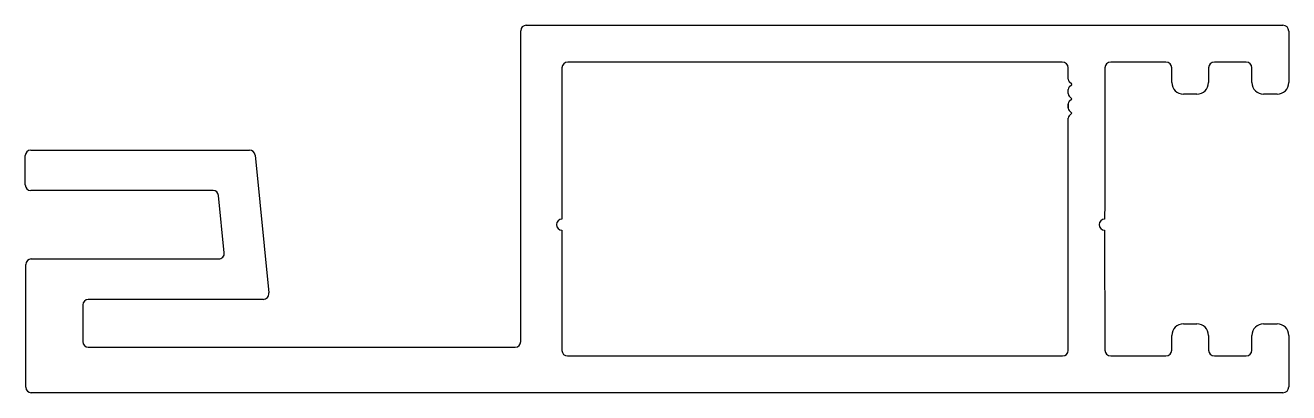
# Model space of a CAD drawing. Extents: x -46.7 to 40.6, y 5.6 to 31.
import ezdxf

# ---------------------------------------------------------------- set-up
doc = ezdxf.new("R2010")
doc.units = 0
doc.layers.add('8', color=7, linetype='CONTINUOUS')

msp = doc.modelspace()

# ---------------------------------------------------------------- linework, layer by layer
at = {"layer": '8', "color": 7, "linetype": 'CONTINUOUS'}
for p, q in [((-12.436, 9.168), (-12.436, 30.656)), ((-12.055, 31.037), (40.218, 31.037)), ((40.624, 30.631), (40.624, 27.077)), ((-9.585, 28.091), (-9.585, 17.637)), ((24.978, 28.497), (-9.179, 28.497)), ((25.384, 27.311), (25.384, 28.091)), ((27.924, 28.091), (27.924, 18.718)), ((32.138, 28.497), (28.331, 28.497)), ((32.544, 27.077), (32.544, 28.091)), ((35.084, 28.091), (35.084, 27.077)), ((37.678, 28.497), (35.491, 28.497)), ((38.084, 27.077), (38.084, 28.091)), ((25.629, 26.963), (25.457, 27.134)), ((25.384, 26.311), (25.384, 26.604)), ((25.457, 26.78), (25.629, 26.951)), ((34.284, 26.277), (33.344, 26.277)), ((39.824, 26.277), (38.884, 26.277)), ((25.384, 25.311), (25.384, 25.604)), ((25.384, 25.604), (25.384, 25.311)), ((25.384, 25.311), (25.384, 25.604)), ((25.384, 25.604), (25.384, 25.311)), ((25.384, 25.311), (25.384, 25.604)), ((25.629, 25.963), (25.457, 26.134)), ((25.457, 25.78), (25.629, 25.951)), ((25.384, 8.558), (25.384, 24.604)), ((25.384, 24.604), (25.384, 24.604)), ((25.629, 24.963), (25.457, 25.134)), ((25.457, 24.78), (25.629, 24.952)), ((-46.665, 19.996), (-46.665, 22.028)), ((-46.284, 22.409), (-31.166, 22.409)), ((-30.788, 22.067), (-29.833, 12.536)), ((-33.695, 19.615), (-46.284, 19.615)), ((-32.918, 15.302), (-33.316, 19.272)), ((27.924, 18.718), (27.903, 17.637)), ((-9.585, 16.875), (-9.585, 8.558)), ((27.903, 16.875), (27.924, 8.584)), ((-46.249, 14.883), (-33.297, 14.883)), ((-46.63, 6.018), (-46.63, 14.502)), ((-42.693, 11.708), (-42.693, 9.168)), ((-41.931, 12.089), (-42.312, 12.089)), ((-30.237, 12.089), (-41.931, 12.089)), ((33.344, 10.397), (34.284, 10.397)), ((38.884, 10.397), (39.824, 10.397)), ((-42.312, 8.787), (-41.931, 8.787)), ((-41.931, 8.787), (-26.686, 8.787)), ((-26.686, 8.787), (-12.817, 8.787)), ((32.544, 8.584), (32.544, 9.597)), ((35.084, 9.597), (35.084, 8.584)), ((38.084, 8.584), (38.084, 9.597)), ((40.624, 9.597), (40.624, 6.044)), ((-9.204, 8.177), (25.003, 8.177)), ((28.331, 8.177), (32.138, 8.177)), ((35.491, 8.177), (37.678, 8.177)), ((-12.436, 5.637), (-46.249, 5.637)), ((40.218, 5.637), (-12.436, 5.637))]:
    msp.add_line(p, q, dxfattribs=at)
for centre, radius, start, end in [((-12.055, 30.656), 0.381, 90, 180), ((40.218, 30.631), 0.406, 0, 90), ((-9.179, 28.091), 0.406, 90, 180), ((24.978, 28.091), 0.406, 0, 90), ((28.331, 28.091), 0.406, 90, 180), ((32.138, 28.091), 0.406, 0, 90), ((35.491, 28.091), 0.406, 90, 180), ((37.678, 28.091), 0.406, 0, 90), ((25.634, 27.311), 0.25, 180, 225), ((33.344, 27.077), 0.8, 180, 270), ((34.284, 27.077), 0.8, 270, 360), ((38.884, 27.077), 0.8, 180, 270), ((39.824, 27.077), 0.8, 270, 0), ((25.634, 26.604), 0.25, 135, 180), ((25.634, 26.311), 0.25, 180, 225), ((25.623, 26.957), 0.008, 315, 45), ((25.634, 25.604), 0.25, 135, 180), ((25.623, 25.957), 0.008, 315, 45), ((25.634, 25.311), 0.25, 180, 225), ((25.634, 24.604), 0.25, 135, 180), ((25.623, 24.957), 0.008, 315, 45), ((-46.284, 22.028), 0.381, 90, 180), ((-31.166, 22.029), 0.38, 5.72472, 90), ((-46.284, 19.996), 0.381, 180, 270), ((-33.695, 19.234), 0.381, 5.72472, 90), ((-9.585, 17.256), 0.381, 90.00002, 180), ((27.903, 17.256), 0.381, 90.00002, 180), ((-9.585, 17.256), 0.381, 180, 269.99998), ((27.903, 17.256), 0.381, 180, 269.99999), ((-46.249, 14.502), 0.381, 90, 180), ((-33.297, 15.264), 0.381, 270, 5.72472), ((-30.237, 12.495), 0.406, 270, 5.72472), ((-42.312, 11.708), 0.381, 90, 180), ((33.344, 9.597), 0.8, 90, 180), ((34.284, 9.597), 0.8, 0, 90), ((38.884, 9.597), 0.8, 90, 180), ((39.824, 9.597), 0.8, 0, 90), ((-42.312, 9.168), 0.381, 180, 270), ((-12.817, 9.168), 0.381, 270, 360), ((-9.204, 8.558), 0.381, 180, 270), ((25.003, 8.558), 0.381, 270, 360), ((28.331, 8.584), 0.406, 180, 270), ((32.138, 8.584), 0.406, 270, 360), ((35.491, 8.584), 0.406, 180, 270), ((37.678, 8.584), 0.406, 270, 360), ((-46.249, 6.018), 0.381, 180, 270), ((40.218, 6.044), 0.406, 270, 360)]:
    msp.add_arc(centre, radius, start, end, dxfattribs=at)

doc.saveas('drawing.dxf')
